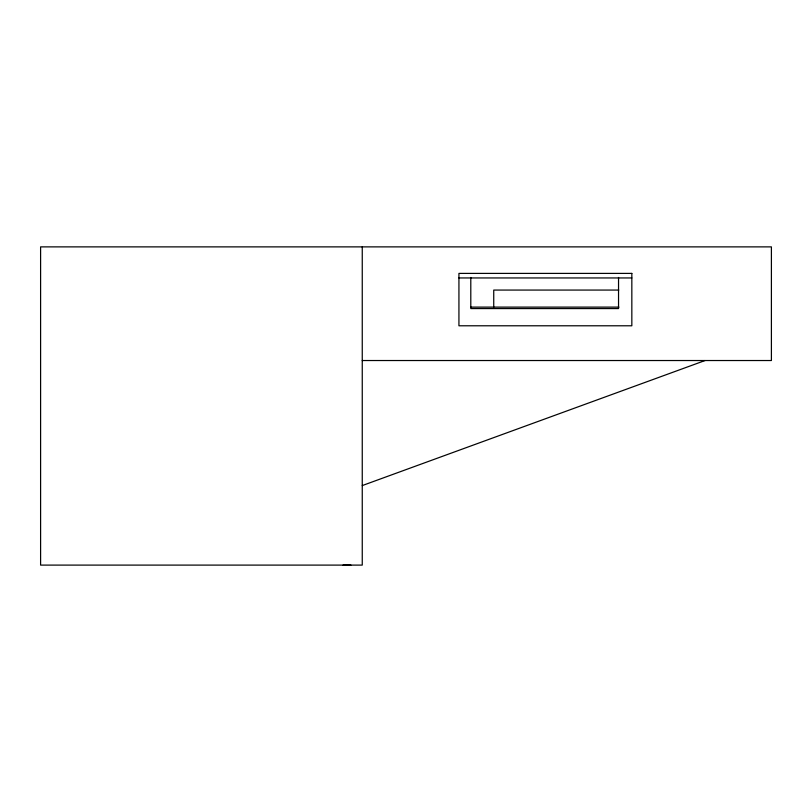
<?xml version="1.0" encoding="UTF-8"?>
<svg xmlns="http://www.w3.org/2000/svg" width="812" height="812" viewBox="0 0 812 812"><rect width="100%" height="100%" fill="white"/><g stroke="black" fill="none" stroke-linecap="round" stroke-linejoin="round"><path stroke-width="1.22" d="M362.264 485.576L705.06 360.528M350.916 565.101L343.029 565.101M458.932 277.948L631.837 277.948M618.754 290.067L493.737 290.067L493.737 307.109M470.605 307.109L618.917 307.109M362.253 360.528L771.4 360.528L771.4 246.878L40.6 246.878L40.6 565.101L362.253 565.101L362.253 246.878M618.541 277.46L618.541 308.57L470.798 308.57L470.798 277.46M631.837 273.4L458.932 273.4L458.932 325.785L631.837 325.785L631.837 273.4"/></g></svg>
